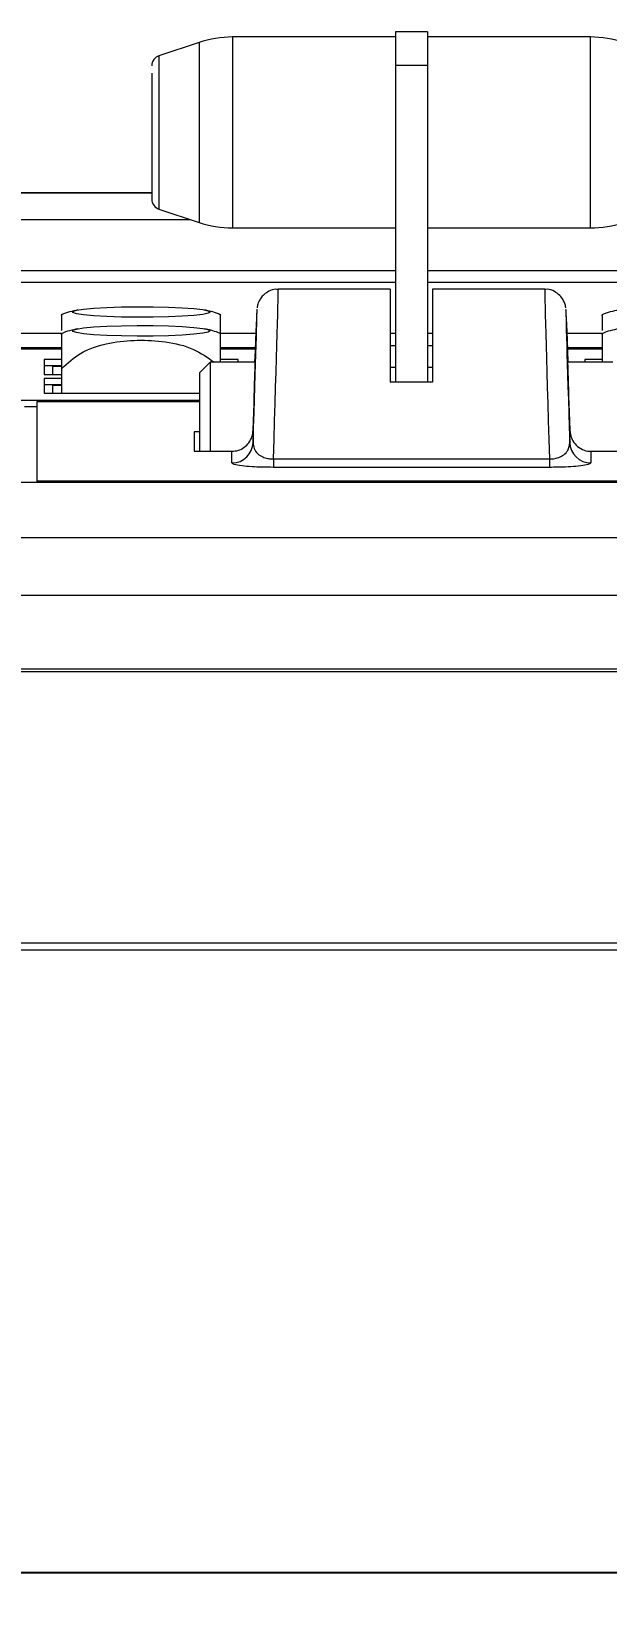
# Model space of a CAD drawing. Header units: millimetres. Extents: x 34 to 261, y 11 to 208.
# Drawn here: x 89.93 to 100.77, y 10.83 to 40.72 of the extents above; entities that cross this region are included whole.
import ezdxf

# ---------------------------------------------------------------- set-up
doc = ezdxf.new("R2010")
doc.units = ezdxf.units.MM
doc.styles.add('SLDTEXTSTYLE0', font='TXT', dxfattribs={"width": 0.75})
doc.dimstyles.new('SLDDIMSTYLE1', dxfattribs={"dimtxt": 3.96875, "dimasz": 3.302, "dimexe": 0, "dimexo": 0.0625, "dimgap": 0.992188, "dimtad": 1, "dimlfac": 5, "dimrnd": 1e-09, "dimzin": 4, "dimdsep": 46, "dimtxsty": 'SLDTEXTSTYLE0', "dimsah": 1, "dimcen": 0.09, "dimadec": 0, "dimazin": 1, "dimtfac": 1, "dimtofl": 0, "dimtmove": 0, "dimatfit": 3, "dimfxl": 1, "dimfrac": 2, "dimtolj": 1, "dimtzin": 12, "dimarcsym": 0})

# ---------------------------------------------------------------- blocks, each defined once
blk = doc.blocks.new('_D_1')
for p, q in [((37.543, 22.878), (37.543, 10.832)), ((117.643, 22.878), (117.643, 10.832)), ((117.643, 11.651), (37.543, 11.651))]:
    blk.add_line(p, q)
for points in [[(37.543, 11.651), (40.845, 11.143), (40.845, 12.159)], [(117.643, 11.651), (114.341, 12.159), (114.341, 11.143)]]:
    blk.add_solid(points)
at = {"insert": (69.453, 16.767), "char_height": 3.9688, "attachment_point": 1, "style": 'SLDTEXTSTYLE0'}
blk.add_mtext('400.50', dxfattribs=at)

msp = doc.modelspace()

# ---------------------------------------------------------------- linework, layer by layer
at = {"color": 7, "linetype": 'Continuous', "lineweight": 15}
for p, q in [((97.3919, 40.7192), (96.7919, 40.7192)), ((96.7919, 40.7192), (96.7919, 40.0795)), ((97.3919, 40.7192), (97.3919, 40.0795)), ((93.084, 40.5166), (92.3287, 40.2648)), ((96.7919, 40.6192), (93.7165, 40.6192)), ((100.4674, 40.6192), (97.3919, 40.6192)), ((97.3919, 40.0795), (96.7919, 40.0795)), ((96.7919, 40.0795), (96.7919, 34.1063)), ((97.3919, 40.0795), (97.3919, 34.1063)), ((92.1919, 37.6777), (47.7619, 37.6777)), ((92.3287, 37.3736), (93.084, 37.1218)), ((93.7165, 37.0192), (96.7919, 37.0192)), ((97.3919, 37.0192), (100.4674, 37.0192)), ((96.6919, 35.8632), (94.5772, 35.8632)), ((96.6919, 35.8632), (96.6919, 34.1063)), ((99.6066, 35.8632), (97.4919, 35.8632)), ((97.4919, 35.8632), (97.4919, 34.1063)), ((90.4919, 34.7587), (89.4919, 34.7587)), ((89.4919, 34.7402), (90.4919, 34.7402)), ((94.1437, 34.7587), (93.4919, 34.7587)), ((93.4919, 34.7402), (94.143, 34.7402)), ((93.4919, 34.487), (93.4919, 34.7181)), ((96.6919, 34.8021), (96.7919, 34.8021)), ((97.3919, 34.8021), (97.4919, 34.8021)), ((100.6919, 34.7587), (100.0401, 34.7587)), ((100.0409, 34.7402), (100.6919, 34.7402)), ((90.4919, 34.5363), (90.1619, 34.5363)), ((90.1619, 34.5363), (90.1619, 34.2537)), ((90.4919, 34.4167), (90.1619, 34.4167)), ((90.4919, 34.4043), (90.3219, 34.4043)), ((90.3219, 34.4043), (90.3219, 34.2537)), ((93.2919, 34.487), (93.0919, 34.287)), ((94.1451, 34.487), (93.2919, 34.487)), ((93.2919, 34.487), (93.2919, 32.8046)), ((93.8219, 34.5363), (93.4919, 34.5363)), ((93.8219, 34.487), (93.8219, 34.5363)), ((96.7919, 34.3865), (96.6919, 34.3865)), ((97.4919, 34.3865), (97.3919, 34.3865)), ((100.8919, 34.487), (100.0388, 34.487)), ((100.3619, 34.5363), (100.3619, 34.487)), ((100.6919, 34.5363), (100.3619, 34.5363)), ((90.1619, 34.2537), (90.4919, 34.2537)), ((90.4919, 34.1811), (90.1619, 34.1811)), ((90.1619, 34.1811), (90.1619, 33.8985)), ((90.4919, 34.3629), (90.4919, 33.8985)), ((93.0919, 34.287), (93.0919, 32.8046)), ((97.4919, 34.1063), (96.6919, 34.1063)), ((90.4919, 34.0615), (90.1619, 34.0615)), ((90.1619, 33.8985), (93.0919, 33.8985)), ((90.4919, 34.0491), (90.3219, 34.0491)), ((90.3219, 34.0491), (90.3219, 33.8985)), ((93.0919, 33.7634), (87.8519, 33.7634)), ((90.0319, 33.6437), (89.7919, 33.6437)), ((90.0319, 32.2438), (90.0319, 33.7449)), ((90.0319, 33.7449), (93.0919, 33.7449)), ((94.1054, 33.2064), (94.1054, 32.9708)), ((100.0784, 32.9708), (100.0784, 33.2064)), ((93.0919, 33.1748), (92.9919, 33.1748)), ((92.9919, 33.1748), (92.9919, 32.8046)), ((92.9919, 32.8046), (93.7057, 32.8046)), ((93.7057, 32.5859), (93.7057, 32.8046)), ((94.4877, 32.6613), (94.4877, 32.5023)), ((94.4877, 32.6613), (99.6961, 32.6613)), ((99.6961, 32.6613), (99.6961, 32.5023)), ((100.4782, 32.8046), (100.4782, 32.5859)), ((100.4782, 32.8046), (101.1919, 32.8046)), ((99.6961, 32.5023), (94.4877, 32.5023)), ((37.3119, 32.2253), (117.8719, 32.2253)), ((117.8719, 32.2438), (90.0319, 32.2438)), ((90.0319, 32.2253), (90.0319, 32.2438)), ((37.3119, 31.1761), (117.8719, 31.1761)), ((117.8719, 30.0842), (37.3119, 30.0842)), ((117.8719, 28.6975), (37.3119, 28.6975)), ((117.4028, 28.6973), (37.7828, 28.6973)), ((117.2569, 23.5255), (37.9286, 23.5255)), ((117.2569, 23.3975), (37.9286, 23.3975))]:
    msp.add_line(p, q, dxfattribs=at)
at = {"color": 8, "linetype": 'Continuous', "lineweight": 15}
for p, q in [((93.084, 40.5166), (93.084, 40.3287)), ((93.7165, 40.6192), (93.7165, 40.4248)), ((93.7165, 40.4248), (93.7165, 37.0192)), ((100.4674, 37.0192), (100.4674, 40.6192)), ((92.3287, 40.2648), (92.3287, 40.1086)), ((92.3287, 40.1086), (92.3287, 37.3736)), ((93.084, 40.3287), (93.084, 37.1218)), ((92.1919, 37.6747), (47.7619, 37.6747)), ((37.3119, 37.1773), (92.9175, 37.1773)), ((96.7919, 36.2077), (37.3119, 36.2077)), ((117.8719, 36.2077), (97.3919, 36.2077)), ((37.3119, 35.9976), (96.7919, 35.9976)), ((97.3919, 35.9976), (117.8719, 35.9976)), ((90.4919, 35.028), (89.4919, 35.028)), ((94.1549, 35.028), (93.4919, 35.028)), ((96.7919, 35.028), (96.6919, 35.028)), ((97.4919, 35.028), (97.3919, 35.028)), ((100.6919, 35.028), (100.029, 35.028)), ((78.2551, 28.6547), (117.4028, 28.6547))]:
    msp.add_line(p, q, dxfattribs=at)
at = {"color": 7, "linetype": 'Continuous', "lineweight": 15, "flags": 128}
for points in [[(93.2919, 35.4321), (93.2569, 35.4089), (93.1536, 35.387), (92.9878, 35.3676), (92.7682, 35.3516), (92.5068, 35.3399), (92.2177, 35.3332), (91.9163, 35.3319), (91.6191, 35.3359), (91.3419, 35.3452), (91.0998, 35.3591), (90.9058, 35.3769), (90.7703, 35.3978), (90.7007, 35.4204), (90.7007, 35.4438), (90.7703, 35.4664), (90.9058, 35.4873), (91.0998, 35.5051), (91.3419, 35.519), (91.6191, 35.5283), (91.9163, 35.5323), (92.2177, 35.531), (92.5068, 35.5243), (92.7682, 35.5126), (92.9878, 35.4966), (93.1536, 35.4771), (93.2569, 35.4552), (93.2919, 35.4321)], [(93.2919, 35.0769), (93.2569, 35.0538), (93.1536, 35.0319), (92.9878, 35.0124), (92.7682, 34.9964), (92.5068, 34.9847), (92.2177, 34.9781), (91.9163, 34.9767), (91.6191, 34.9807), (91.3419, 34.99), (91.0998, 35.0039), (90.9058, 35.0218), (90.7703, 35.0426), (90.7007, 35.0653), (90.7007, 35.0886), (90.7703, 35.1112), (90.9058, 35.1321), (91.0998, 35.1499), (91.3419, 35.1638), (91.6191, 35.1731), (91.9163, 35.1771), (92.2177, 35.1758), (92.5068, 35.1691), (92.7682, 35.1574), (92.9878, 35.1414), (93.1536, 35.122), (93.2569, 35.1001), (93.2919, 35.0769)]]:
    msp.add_lwpolyline(points, dxfattribs=at)
at = {"color": 7, "linetype": 'Continuous', "lineweight": 15}
for centre, radius, start, end in [((93.7165, 38.6192), 2, 90, 108.43495), ((100.4674, 38.6192), 2, 71.56505, 90), ((92.3919, 40.075), 0.2, 108.43495, 180), ((92.3919, 37.5633), 0.2, 180, 251.56505), ((93.7165, 39.0192), 2, 251.56505, 270), ((100.4674, 39.0192), 2, 270, 288.43495), ((93.7062, 32.9854), 0.3995, 269.91848, 357.91032), ((100.4776, 32.9854), 0.3995, 182.08968, 270.08152)]:
    msp.add_arc(centre, radius, start, end, dxfattribs=at)
at = {"color": 8, "linetype": 'Continuous', "lineweight": 15}
for centre, major_axis, ratio, start_param, end_param in [((94.3126, 27.8632), (0.2646, 8), 0.0025588, 5.3556718, 6.2832635), ((99.8712, 27.8632), (-0.2646, 8), 0.0025588, 6.2831433, 7.2106988), ((93.9129, 27.8771), (0.2646, 7.6), 0.0026931, 6.2730036, 6.3151623), ((100.271, 27.8771), (-0.2646, 7.6), 0.0026931, 6.2535211, 6.2934892)]:
    msp.add_ellipse(centre, major_axis=major_axis, ratio=ratio, start_param=start_param, end_param=end_param, dxfattribs=at)
at = {"color": 7, "linetype": 'Continuous', "lineweight": 15}
for centre, major_axis, start_param, end_param in [((93.9129, 27.8771), (0.2646, 7.6), 5.4469907, 6.2730036), ((93.9129, 27.8771), (0.2646, 7.6), 0.031977, 0.5162501), ((100.271, 27.8771), (-0.2646, 7.6), 0.0103039, 0.8361946), ((100.271, 27.8771), (-0.2646, 7.6), 5.7669352, 6.2535211), ((94.0533, 31.887), (0.0919, 2.64), 5.2358267, 6.4575773), ((100.1305, 31.887), (-0.0919, 2.64), 6.1087933, 7.3305439)]:
    msp.add_ellipse(centre, major_axis=major_axis, ratio=0.0026931, start_param=start_param, end_param=end_param, dxfattribs=at)
for points, knots in [([(92.1919, 39.9394), (92.1919, 39.853), (92.1919, 39.7201), (92.1919, 39.4482), (92.1919, 39.2128), (92.1919, 38.9596), (92.1919, 38.6302), (92.1919, 38.2377), (92.1919, 37.9151), (92.1919, 37.7222), (92.1919, 37.6187), (92.1919, 37.5658), (92.1919, 37.5687), (92.1919, 37.5697)], [0, 0, 0, 0, 0.1407095, 0.2164559, 0.2938097, 0.3711636, 0.4469099, 0.5876194, 0.7283289, 0.8040753, 0.8814292, 0.958783, 1, 1, 1, 1]), ([(94.5774, 35.8575), (94.5623, 35.8592), (94.502, 35.8657), (94.4068, 35.8304), (94.3123, 35.769), (94.2502, 35.6987), (94.213, 35.6331), (94.1942, 35.5813), (94.1861, 35.5489), (94.182, 35.5273), (94.1801, 35.5142), (94.1797, 35.5098), (94.1795, 35.5082)], [0, 0, 0, 0, 0.0641832, 0.2572401, 0.4126691, 0.5440057, 0.6538281, 0.7380962, 0.7975941, 0.8571613, 0.9477473, 1, 1, 1, 1]), ([(100.0042, 35.5102), (100.0042, 35.5103), (100.0038, 35.514), (100.0021, 35.5259), (99.9969, 35.5534), (99.9841, 35.5999), (99.9534, 35.6697), (99.8904, 35.7534), (99.7888, 35.826), (99.6852, 35.8655), (99.6225, 35.859), (99.6068, 35.8574)], [0, 0, 0, 0, 0.0036114, 0.1192768, 0.1960278, 0.2686983, 0.3870308, 0.5369453, 0.7251821, 0.9314857, 1, 1, 1, 1]), ([(90.7955, 35.4709), (90.7459, 35.4595), (90.651, 35.4378), (90.5398, 35.4038), (90.4879, 35.3769), (90.4863, 35.3761)], [0, 0, 0, 0, 0.5151386, 0.9852258, 1, 1, 1, 1]), ([(90.4919, 35.3652), (90.4919, 35.3687), (90.4919, 35.3773), (90.4919, 35.3193), (90.4919, 35.2439), (90.4919, 35.1293), (90.4919, 35.0831)], [0, 0, 0, 0, 0.2029998, 0.4975189, 0.7970792, 1, 1, 1, 1]), ([(93.4929, 35.3762), (93.4787, 35.383), (93.417, 35.4124), (93.3111, 35.4439), (93.2301, 35.462), (93.1912, 35.4707)], [0, 0, 0, 0, 0.1347067, 0.5851286, 1, 1, 1, 1]), ([(93.4919, 34.7181), (93.4919, 34.8319), (93.4919, 35.0915), (93.4919, 35.2898), (93.4919, 35.3726), (93.4919, 35.3738), (93.4919, 35.3741)], [0, 0, 0, 0, 0.2401066, 0.547275, 0.8572079, 1, 1, 1, 1]), ([(100.9955, 35.4709), (100.9459, 35.4595), (100.851, 35.4378), (100.7398, 35.4038), (100.6879, 35.3769), (100.6863, 35.3761)], [0, 0, 0, 0, 0.5151386, 0.98522581, 1, 1, 1, 1]), ([(100.6919, 35.3652), (100.6919, 35.3687), (100.6919, 35.3773), (100.6919, 35.3193), (100.6919, 35.2439), (100.6919, 35.1293), (100.6919, 35.0831)], [0, 0, 0, 0, 0.2029998, 0.4975189, 0.7970792, 1, 1, 1, 1]), ([(90.7955, 35.1157), (90.7459, 35.1043), (90.651, 35.0826), (90.5398, 35.0486), (90.4879, 35.0217), (90.4863, 35.0209)], [0, 0, 0, 0, 0.5151386, 0.9852258, 1, 1, 1, 1]), ([(90.4919, 35.01), (90.4919, 35.0134), (90.4919, 35.0216), (90.4919, 34.9673), (90.4919, 34.8602), (90.4919, 34.6705), (90.4919, 34.4551), (90.4919, 34.3629)], [0, 0, 0, 0, 0.140898, 0.3453177, 0.5532364, 0.8087244, 1, 1, 1, 1]), ([(93.4929, 35.021), (93.4787, 35.0278), (93.417, 35.0572), (93.3111, 35.0887), (93.2301, 35.1068), (93.1912, 35.1155)], [0, 0, 0, 0, 0.13470666, 0.58512858, 1, 1, 1, 1]), ([(93.4919, 34.487), (93.4919, 34.5548), (93.4919, 34.7656), (93.4919, 34.9319), (93.4919, 35.0177), (93.4919, 35.0187), (93.4919, 35.019)], [0, 0, 0, 0, 0.16099, 0.5001394, 0.842341, 1, 1, 1, 1]), ([(100.9955, 35.1157), (100.9459, 35.1043), (100.851, 35.0826), (100.7398, 35.0486), (100.6879, 35.0217), (100.6863, 35.0209)], [0, 0, 0, 0, 0.5151386, 0.9852258, 1, 1, 1, 1]), ([(100.6919, 35.01), (100.6919, 35.0134), (100.6919, 35.0215), (100.6919, 34.9677), (100.6919, 34.8585), (100.6919, 34.7028), (100.6919, 34.5345), (100.6919, 34.487)], [0, 0, 0, 0, 0.1550009, 0.3798817, 0.6086115, 0.8896722, 1, 1, 1, 1]), ([(90.4919, 34.3629), (90.605, 34.468), (90.8628, 34.7076), (91.3812, 34.8585), (91.9246, 34.9133), (92.4582, 34.8792), (92.9679, 34.7701), (93.2435, 34.5751), (93.368, 34.487)], [0, 0, 0, 0, 0.1478937, 0.337094, 0.5065261, 0.6760898, 0.8536029, 1, 1, 1, 1]), ([(93.7057, 32.8046), (93.7473, 32.8085), (93.8304, 32.8164), (93.9419, 32.8769), (94.0304, 32.9662), (94.0909, 33.0809), (94.1005, 33.1638), (94.1054, 33.2064)], [0, 0, 0, 0, 0.1882011, 0.3762145, 0.5693778, 0.7786647, 1, 1, 1, 1]), ([(100.0784, 33.2064), (100.0872, 33.1465), (100.1023, 33.0438), (100.1957, 32.9142), (100.3104, 32.8338), (100.4126, 32.8063), (100.4674, 32.8049), (100.4782, 32.8046)], [0, 0, 0, 0, 0.30895752, 0.52945036, 0.75078784, 0.95074865, 1, 1, 1, 1]), ([(94.1054, 32.9708), (94.1081, 32.933), (94.1133, 32.86), (94.1745, 32.7663), (94.2681, 32.7018), (94.3643, 32.6708), (94.4385, 32.6613), (94.4754, 32.6613), (94.4877, 32.6613)], [0, 0, 0, 0, 0.299981, 0.5804933, 0.7649114, 0.8877324, 0.9623946, 1, 1, 1, 1]), ([(99.6961, 32.6613), (99.7219, 32.6619), (99.7841, 32.6634), (99.8399, 32.6776), (99.9075, 32.7011), (99.9828, 32.7436), (100.0658, 32.8393), (100.0735, 32.9198), (100.0784, 32.9708)], [0, 0, 0, 0, 0.0780015, 0.1884965, 0.1977935, 0.3620496, 0.5961789, 1, 1, 1, 1]), ([(94.4877, 32.5023), (94.4151, 32.503), (94.27, 32.5042), (94.0602, 32.514), (93.8658, 32.5313), (93.7298, 32.5567), (93.7137, 32.5762), (93.7057, 32.5859)], [0, 0, 0, 0, 0.14716, 0.2938657, 0.4861451, 0.7445629, 1, 1, 1, 1]), ([(100.4782, 32.5859), (100.4638, 32.5726), (100.4402, 32.5508), (100.2626, 32.5252), (100.0666, 32.5106), (99.8711, 32.5034), (99.7472, 32.5026), (99.6961, 32.5023)], [0, 0, 0, 0, 0.3475144, 0.5706006, 0.7482506, 0.8963076, 1, 1, 1, 1])]:
    msp.add_open_spline(points, degree=3, knots=knots, dxfattribs=at)

# ---------------------------------------------------------------- dimensions: what is measured, and where the dimension line sits
dim = msp.add_linear_dim(base=(37.5428, 11.651), p1=(117.6428, 23.6975), p2=(37.5428, 23.6975), dimstyle='SLDDIMSTYLE1')
dim.commit()
dim.dimension.update_dxf_attribs({"geometry": '_D_1', "text_midpoint": (77.5153, 11.651), "dimtype": 160})

doc.saveas('drawing.dxf')
